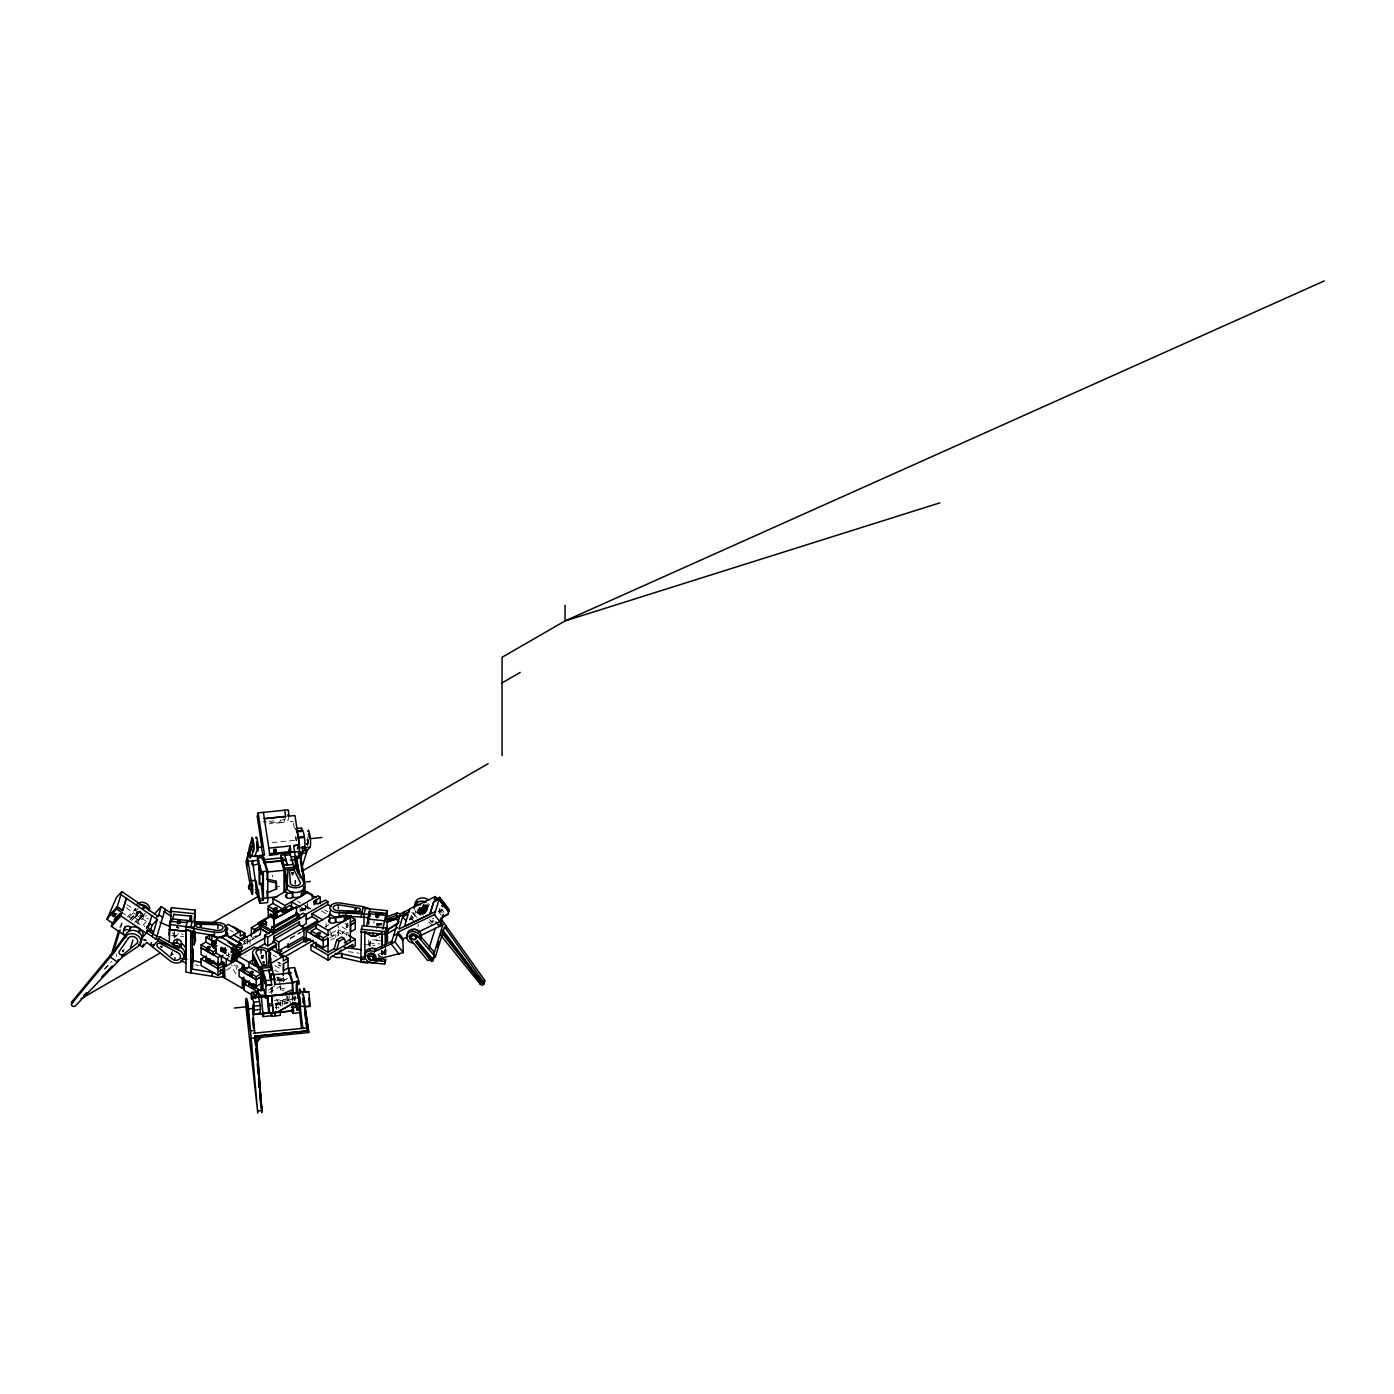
<?xml version="1.0" encoding="UTF-8"?>
<svg xmlns="http://www.w3.org/2000/svg" width="1394" height="1394" viewBox="0 0 1394 1394"><rect width="100%" height="100%" fill="white"/><g stroke="black" fill="none" stroke-linecap="round" stroke-linejoin="round"><path stroke-width="0.75" stroke-dasharray="5 3.75" d="M173.658 936.698L173.658 933.126L170.329 932.778M178.38 933.666L174.442 937.726L174.442 931.297M174.616 937.761L174.616 931.314M261.863 958.497L261.863 956.528L263.083 956.301L263.083 958.27M271.447 993.695L271.447 987.405M272.283 992.249L272.283 988.05M276.587 1008.629L276.587 999.446M283.871 990.454L280.368 989.653L279.776 981.899M280.368 989.653L280.368 985.767M287.478 1002.251L283.958 1001.432L283.958 997.564M289.133 993.452L289.133 998.801L291.538 1006.695M292.74 999.568L292.74 993.748M347.908 923.577L347.071 927.533L346.13 923.63M346.426 927.393L346.426 923.978M347.908 926.993L347.646 923.246M368.696 944.958L368.696 936.576M370.316 946.038L370.334 939.591L378.698 940.427L379.778 936.942M384.535 949.628L384.535 955.204L386.051 950.203M410.55 916.729L409.836 920.092M411.979 920.092L411.178 918.716L409.47 918.855M409.697 919.535C411.457 919.831 413.774 917.74 411.335 916.224M421.371 907.86C422.347 911.693 426.547 905.804 423.497 904.811M423.759 908.452L421.633 907.424A3.415 2.753 17 0 1 425.187 911.275A3.415 2.753 17 0 1 420.012 912.303A3.415 2.753 17 0 1 420.012 907.738M426.477 909.306L427.836 904.88L425.64 913.175L426.703 911.397L425.902 908.313A4.914 3.938 17 0 0 421.511 906.187M433.761 918.35L432.349 918.315M308.388 842.098L307.412 845.444M295.598 999.219L295.563 996.658M346.13 927.045L347.646 926.661M308.266 835.093L306.75 845.06M280.56 966.112L279.044 965.746L280.56 965.38M172.386 950.969L171.026 955.395L171.253 953.339M116.364 954.036L116.26 956.511M273.991 820.805L263.414 821.868L279.602 822.756L280.246 820.474M285.665 816.483L283.975 822.303L269.059 823.819M289.168 816.117L287.478 821.955L293.263 821.362M170.852 955.639L171.758 952.66M126.941 904.619L137.431 911.781L135.357 918.001L139.121 920.58L142.711 918.873L143.634 915.823L148.304 918.994M137.431 911.781L135.357 918.001L138.529 912.53M143.634 915.823L140.045 917.531L139.121 920.58L142.536 915.074M369.323 946.648L370.334 939.591M376.363 928.491L378.82 923.542A3.99 3.206 17 0 1 381.468 924.762M378.018 925.79L378.802 923.386L377.582 923.769M378.419 925.058L378.837 923.699L381.329 923.769L380.91 925.128L378.419 925.058L382.409 923.664M378.68 925.721L379.395 923.351M379.656 924.954L380.074 923.595M382.932 954.855L384.814 948.704M414.698 909.724A8.503 6.831 17 0 0 415.708 911.432L414.645 914.934L417.05 918.019M421.11 914.847A8.503 6.831 17 0 1 417.189 912.931L418.183 909.637L421.424 912.478M427 908.731L422.452 909.655L421.093 914.081L417.973 912.112L419.333 907.686M423.306 915.144L419.228 911.118L419.036 907.825M418.827 912.965L420.186 908.539L419.193 907.755M419.751 911.449L420.605 908.975M419.89 913.645L421.249 909.202L420.186 908.539L424.7 913.244M420.343 915.457L424.003 903.469M417.817 926.47L418.427 924.449M422.365 914.255L423.706 909.829M423.584 914.15L424.943 909.724M425.257 911.031L427.244 903.887L428.15 905.386L426.32 912.356M424.717 913.784L426.059 909.358M427.592 907.721L428.307 905.351M426.703 911.397L428.045 906.971M433.255 921.922A2.701 2.178 17 0 1 432.21 921.086L431.791 922.462L428.777 919.326M439.023 911.537L440.051 908.156M119.71 927.306L122.637 921.434L120.686 927.829M135.741 908.435L135.009 910.857A7.127 5.733 17 0 1 135.323 907.895M131.402 920.632L140.48 911.502L131.663 919.813M137.779 924.083L141.439 912.112M144.244 926.818L144.558 925.808M174.442 937.726L175.052 935.705M170.974 954.332L171.392 952.973L171.828 955.064L172.769 951.997M412.275 917.165L411.265 917.653M424.49 906.083L422.155 906.013M307.377 845.304L308.126 843.997M305.722 844.067L308.248 843.544L302.498 844.137M439.093 911.362L440.748 911.972L439.075 911.92M104.533 968.969L108.819 964.178M104.777 969.196L111.956 961.268M146.353 921.643L142.24 926.104L123.561 913.349M280.891 1003.628C280.839 1006.276 280.699 1000.962 280.647 1003.628M134.451 922.392L142.868 913.906L142.118 916.346L143.129 916.416A7.127 5.733 17 0 0 146.422 915.475M136.507 921.992L145.464 912.965M129.956 919.657L138.877 911.049L140.324 912.007M127.063 917.217L135.88 908.783M129.259 916.851L138.372 908.139M130.2 918.855L137.553 911.92M243.044 941.542L250.293 937.36M244.403 942.501L260.852 933.004M299.954 910.439L303.596 908.33M259.632 934.067L260.626 934.538L260.817 928.7L260.626 934.538L244.403 944.243M240.535 945.724L245.03 943.128L247.557 944.574L247.557 939.451M255.259 937.169L260.661 934.05M299.762 911.519L307.551 907.024L307.551 903.608M260.765 934.538L244.264 944.052L244.264 941.142M301.766 911.136L305.425 909.027M303.125 910.822L305.007 908.278L303.125 910.822L299.466 908.714M227.048 955.779L230.254 953.932M226.386 970.085L235.116 965.049M290.231 938.232L301.191 931.889M290.266 938.615L301.296 932.237M261.009 957.138L263.431 955.744A3.415 1.969 0 0 0 261.009 955.169M324.994 926.975L328.74 924.814M331.354 933.422L338.219 929.449L346.74 934.381M329.629 934.398L332.033 935.792L338.219 932.22L341.722 934.241M330.204 937.709L335.815 934.468L338.219 935.862L338.341 926.121M344.405 931.018L342.523 933.562L344.405 931.018L348.064 933.126L348.064 934.59M330.726 940.166L334.612 938.075M342.523 932.116L346.182 934.224L348.064 933.126M278.905 980.627L283.574 977.926L283.452 981.637M274.757 985.785L269.704 988.694L267.317 987.318M283.226 980.906L288.366 977.926M268.45 990.158L276.012 985.941M269.129 992.667L280.368 986.185M422.574 908.156L425.327 906.832M438.221 911.31L441.846 909.585M439.337 911.589L443.048 909.812M281.536 981.149L286.798 978.867M376.711 924.518A5.088 4.095 16.9 0 1 377.687 923.908L378.837 923.699M378.732 954.176L385.441 952.224L385.441 946.648L385.441 952.224L377.896 951.457M261.323 957.817L262.229 957.138L261.323 956.458M280.351 820.16L284.724 819.707M279.602 822.756L283.975 822.303L283.017 816.03M272.231 842.568L295.998 840.146M274.705 887.054L281.083 886.41M274.374 1000.404L297.027 997.999M280.124 1000.648L282.268 1000.456L282.773 1005.597L280.647 1005.788L280.124 1000.648L280.647 1005.788M288.541 999.655L296.434 998.853M275.42 1003.279L280.682 1002.739M275.42 1003.854L288.384 1002.53M275.019 1004.638L287.425 1003.384L286.676 995.891M275.594 1005.039L284.411 1004.15M275.367 1007.496L278.8 1007.148L278.8 1008.402M424.229 912.756L420.483 909.062M295.023 998.662L295.389 996.553M282.268 1000.456L282.39 1005.614M276.901 1004.987L275.942 1005.004L276.692 1012.532M142.833 913.558L141.021 913.366A3.555 2.858 16.9 0 1 138.877 911.798L138.651 911.293M369.323 942.919L379.778 943.982M363.956 944.47L374.969 945.585M378.349 956.005L382.636 956.441M171.723 935.374L183.59 936.576M348.343 951.684L358.938 953.217M276.186 980.209L279.88 980.888M279.776 987.719L286.798 989.339M290.388 1001.119L283.383 999.515L283.958 1001.432M195.16 964.787L199.028 965.763M307.9 843.771L306.889 839.397M421.249 909.202L422.452 909.655M324.785 910.003L327.956 911.833M344.963 923.333L348.361 925.302M321.613 911.066L326.37 913.819M310.479 908.452L306.941 906.396L306.941 910.421M342.018 926.923L348.901 930.896M307.29 907.18L310.653 909.115M305.425 907.285L308.666 909.149M301.365 907.616L305.007 909.724M301.975 908.539L305.391 910.509M229.975 930.181L233.408 932.168M273.032 955.047L276.465 957.033M277.789 962.034L281.222 964.021M275.001 965.624L280.159 968.603M274.723 970.05L278.138 972.019M278.138 977.107L284.951 981.045M277.441 978.03L282.041 980.679M276.465 977.595L281.605 980.574M277.441 979.477L280.508 981.254M229.923 956.998L226.142 954.803L229.313 956.632M297.253 901.082L300.686 903.068M302.393 904.044L307.551 907.024M420.326 907.703L425.222 912.6M126.122 907.738L137.605 915.562M141.613 918.106L145.812 920.981M136.281 914.969L140.045 917.531M429.526 919.587L432.767 922.427M420.709 914.865L417.468 912.024A8.503 6.831 17 0 0 421.389 913.941M428.794 921.974L433.656 926.226M427.941 903.382L429.422 904.88M419.228 911.118L418.322 910.195A5.262 4.234 17 0 1 417.695 909.132M415.708 911.432L417.189 912.931M422.765 913.053L419.768 909.916C422.521 912.704 429.108 910.683 427.418 906.239M377.896 954.088L380.545 957.347M441.497 909.167L443.902 912.251M439.005 908.783L442.212 912.896M438.762 911.99L441.253 915.196M412.084 912.39L416.876 918.576M411.23 915.196L413.635 918.263M411.805 918.751L415.412 923.386M329.507 929.972L332.033 935.792M277.267 977.055L278.957 980.94M295.145 998.662L294.726 996.78M272.318 875.153L272.91 877.087M292.932 996.431L293.524 998.365M277.354 999.899L279.758 1007.792M295.075 1000.352L294.448 998.331L294.151 999.968M307.203 840.129L307.935 842.342L308.126 840.39M307.36 845.13L307.325 844.015L307.534 845.025M293.559 823.314L294.448 829.186M295.65 837.027L296.242 840.948M294.221 996.954L294.587 1000.7M292.113 995.786L292.496 1000.979M287.634 996.1L288.279 1002.443M308.353 839.833L308.44 841.157M308.091 839.537L308.423 842.203M279.027 962.33L279.044 965.746M385.964 949.628L385.964 955.57M385.18 950.673L385.18 954.995M382.618 951.074L382.636 954.646M381.851 950.377L381.851 954.663M381.677 950.359L381.677 954.646M346.182 934.224L346.182 935.688M338.219 929.449L338.219 936.001M335.815 934.468L335.815 937.378M326.144 923.508L326.144 927.533M307.29 903.765L307.307 910.16M305.425 905.525L305.425 909.55M301.94 907.842L301.94 910.752M283.33 977.647L283.33 981.568M250.066 939.207L250.066 946.038M228.511 952.677L228.511 956.162M141.003 912.617A2.788 2.248 17 0 1 139.435 911.293M261.009 957.26A8.503 4.914 0 0 1 263.205 957.417M263.431 955.134A3.415 1.969 0 0 1 261.009 955.709M261.305 958.131A3.415 1.969 0 0 1 262.961 958.48M261.427 957.277A4.914 2.84 0 0 1 262.682 957.434M246.041 954.89A1.934 1.115 0 0 1 245.536 955.395M236.893 969.422A4.165 2.405 60 0 1 236.422 965.049M238.043 967.506A4.165 2.405 60 0 1 237.66 965.589M236.004 973.831A12.999 7.51 60 0 1 231.718 964.909M373.243 922.933A8.503 6.831 16.9 0 1 374.446 921.539M376.258 924.449A5.088 4.095 16.9 0 1 376.99 923.612M424.752 904.479A5.262 4.234 17 0 1 427.435 907.18M434.196 921.26A2.701 2.178 17 0 1 432.488 920.179M296.26 840.756A8.503 1.202 84.2 0 1 295.929 836.435M376.746 923.769A3.99 3.206 17 0 1 377.687 923.542M380.876 940.41A8.503 6.831 17 0 1 374.516 939.086M378.105 925.407A3.415 2.753 17 0 1 381.921 925.25M376.119 925.494A4.914 3.938 17 0 1 377.722 924.065M172.42 954.838A3.415 2.753 17 0 1 172.629 953.897M141.299 912.53A2.457 1.969 16.9 0 1 139.836 911.432M144.192 914.952A3.555 2.858 16.9 0 1 138.111 914.325L137.762 913.593A3.555 2.858 16.9 0 1 138.111 911.415M183.276 934.329A7.127 5.733 16.9 0 1 181.499 933.823M426.041 904.462A3.415 2.753 17 0 1 421.127 907.703M417.973 912.112A4.914 3.938 17 0 1 417.12 910.073M423.149 905.473A3.415 2.753 17 0 1 425.919 908.749A3.415 2.753 17 0 1 422.574 910.944A3.415 2.753 17 0 1 419.211 908.052M416.126 916.416A8.503 6.831 17 0 1 413.251 909.602M422.957 904.967A8.503 6.831 17 0 1 425.031 905.734L425.884 905.595A3.99 3.206 17 0 1 428.812 905.351M173.396 954.907A8.503 6.831 17 0 1 171.671 953.618"/><path stroke-width="1.5" d="M168.779 934.938L170.329 921.138M169.214 942.187L170.225 921.399L186.97 922.514L187.598 920.476L180.053 919.726L179.425 923.264L180.471 922.845M170.242 924.466L170.852 918.785L178.397 919.57L177.369 923.42M170.329 925.024L171.41 907.686L195.177 910.108L194.864 922.532M171.41 907.686L171.096 911.467M173.658 914.481L190.751 916.085L190.751 921.434M177.787 923.089L178.397 919.57M183.45 957.417A8.503 6.831 17 0 0 180.697 947.223L181.516 943.006A3.99 3.206 17 0 0 177.596 939.347A3.99 3.206 17 0 0 173.675 942.205L173.396 942.884A8.503 6.831 17 0 0 171.671 943.808M180.436 947.101L181.516 943.006M185.96 957.103L185.96 931.331L169.214 929.606L185.96 931.331M191.344 915.823L191.344 922.27L191.518 915.701M192.546 931.54L192.546 937.36L194.08 935.2M194.08 931.331L194.08 945.115L195.474 940.549L194.864 931.175M194.08 921.573L195.177 910.108M239.123 969.736L239.123 976.549L256.165 986.412L260.748 983.763L260.748 976.933L256.165 979.581L239.123 969.736L243.95 966.948L243.95 965.066L236.022 960.501M251.321 936.437L251.321 927.707L289.847 905.455L292.949 907.25L286.659 910.892M269.46 956.354L269.39 951.649A8.503 4.914 0 0 0 259.667 947.571A8.503 4.914 0 0 0 252.61 953.2L253.238 959.142L252.61 957.905M257.106 992.423A8.503 1.202 84.2 0 1 257.646 991.657L258.047 989.409L259.092 996.24L265.139 995.63L263.849 989.165M261.009 953.479L261.009 950.098M262.159 990.437L262.177 971.583M272.266 1015.651L262.978 1016.609L262.978 1012.305M262.996 988.66L262.996 970.904L259.04 966.774L253.238 954.42M265.923 998.017L265.94 980.574L261.671 966.512L259.04 966.774L259.04 970.207L262.996 974.319M270.07 975.591L268.746 969.719L272.266 969.37L273.572 975.242M270.436 977.159L270.366 975.033L291.433 972.907M280.351 1011.626L280.351 1015.355L271.691 1016.226L271.691 1012.514M271.691 984.861L265.923 985.453L262.996 975.765L265.923 985.453L271.708 984.878L270.366 975.033M272.666 941.42L276.343 943.529L276.343 949.349L278.8 950.76L303.997 936.228L303.997 927.498L278.8 942.03L274.06 939.312L274.06 936.402L299.571 921.695L299.571 925.581M275.193 1012.149L275.193 1015.877L275.21 1012.149M294.378 982.561L275.21 984.512L273.851 974.667M284.01 891.864L283.993 865.395L293.28 864.454L297.253 868.567L303.683 882.141A8.503 4.896 0 0 1 296.626 887.769A8.503 4.896 0 0 1 286.885 883.691L283.993 865.395M280.943 956.615L282.668 955.117L288.07 958.253L288.088 967.976L283.592 970.572L283.592 963.759M288.558 974.145L288.558 968.185L294.692 967.575L298.874 981.289L298.874 984.042L297.131 984.234L297.131 992.876M285.718 994.863L292.74 991.814L292.148 982.753L289.133 972.89M300.634 1012.567L292.74 1013.368L292.74 1007.409M292.74 991.814L292.74 981.916L288.558 968.185M296.504 1008.123L296.504 1003.837L297.114 1010.145L300.634 1009.796L300.041 1007.879L296.539 1008.228L296.155 1004.621M296.504 993.086L296.504 984.495M296.539 993.19L296.539 982.456M297.114 1010.145L297.114 1003.663M274.06 939.312L299.257 924.762L299.257 921.852M317.466 924.501L306.227 931L306.227 937.814L323.269 947.659L327.782 945.062L327.782 938.249M306.697 919.657L312.012 916.572L312.012 913.662L327.869 904.514L327.869 901.604L325.394 900.176L317.937 903.852A3.659 2.108 0 0 1 315.375 903.451L314.591 902.998A3.659 2.108 0 0 1 313.911 901.517L320.272 897.213L317.78 895.784L296.992 907.79M314.19 904.793L314.19 900.907M314.695 904.323L314.695 900.437M316.508 903.277L316.508 899.391M317.466 922.915L317.466 919.726L312.012 916.572M320.272 903.66L320.272 897.213M323.269 947.659L323.286 937.918L317.867 934.799L317.867 937.692L323.286 940.828L328.026 938.092L328.026 951.823M338.341 908.818L338.341 905.438M368.713 917.722L361.098 916.956L363.189 906.658L370.334 908.94L387.079 910.648L387.079 941.281M363.973 925.616L363.973 913.819L365.594 908.452L370.334 908.94L368.713 914.307L368.696 924.013M387.079 910.648L386.068 918.855L387.062 915.509L386.068 918.855L386.051 913.366L378.506 912.6C380.632 919.709 372.912 918.994 376.85 912.425L369.305 911.659L366.814 925.32M238.409 950.081L238.409 953.147L241.301 951.475L241.301 948.408L238.409 950.081L235.9 948.634L235.778 945.55L220.618 936.803L216.279 939.312L216.244 943.564C209.902 937.639 210.79 948.983 216.244 948.983L216.244 953.252L231.456 962.017L233.077 961.093L233.077 956.824L231.456 957.748L231.456 962.017M231.456 957.748C237.782 963.672 236.928 952.329 231.456 952.346L231.439 948.059L216.279 939.312M235.237 959.403C240.378 958.148 236.51 951.945 233.077 951.405L233.059 950.046L238.792 946.962L241.301 948.408M287.512 865.047L284.585 854.783L281.083 855.149L282.703 863.914L282.721 860.447L286.206 860.098L286.206 861.614M253.725 1027.848L252.976 1017.829M292.775 1002.356L293.611 1010.824L272.318 1012.985L273.276 1012.968L272.475 1005.335L268.502 1006.137L268.066 996.414L256.844 997.093M298.543 999.254L298.874 997.041L302.829 1028.336L301.487 1028.354L299.1 1006.451A7.127 1.011 84.2 0 1 298.786 1004.987M303.997 1002.983L303.247 998.209M251.077 885.8L251.338 884.598L252.331 888.936M252.07 889.041L251.826 890.261L251.338 888.64M256.444 889.145L252.541 860.847L251.565 864.21M260.643 884.441L260.957 882.942L261.793 886.776M299.553 993.277L299.937 991.395L300.529 992.964M299.571 1002.809L299.449 1003.819L299.03 1003M303.944 1002.844L303.317 998.54M257.437 846.367L257.245 843.126M261.671 966.512L268.362 965.833L269.46 952.938L272.283 969.963L262.996 970.904M297.253 868.567L287.931 869.525L286.885 888.414M287.338 884.58A8.503 4.896 0 0 0 286.833 885.835L287.199 881.531M298.543 998.714C299.605 995.891 300.546 1007.705 298.978 1003.715M303.962 991.988L304.711 991.726M260.939 840.965L261.967 847.169L261.375 845.966M255.712 889.808L258.186 890.313M273.938 977.996L273.938 976.811M184.6 955.43L184.897 953.653A8.503 6.831 17 0 0 185.663 951.928L185.96 950.168A8.503 6.831 17 0 0 181.778 943.738L181.516 943.616M386.783 936.106L387.062 934.346A8.503 6.831 17 0 0 386.783 932.516M387.846 932.621L388.142 930.844L387.062 935.165M301.627 828.454L302.777 831.033A8.503 1.202 84.2 0 1 304.293 836.47L304.572 838.63A8.503 1.202 84.2 0 1 304.641 847.325L304.397 847.796A8.503 1.202 84.2 0 1 303.7 847.047M307.813 831.469L307.917 830.859A8.503 1.202 84.2 0 1 309.973 835.895A8.503 1.202 84.2 0 1 310.339 846.733L307.22 850.427L301.505 868.845M298.821 855.637L299.658 851.664M261.009 976.793L256.165 979.581L250.746 976.445L250.746 973.552L256.165 976.671L261.009 973.883L248.986 966.948L244.142 969.736L244.142 972.646L249.561 975.765L251.042 974.441M268.206 909.045L273.625 912.146L276.744 910.439M350.364 940.898L350.364 917.513L328.026 930.39L328.026 935.182L316.02 928.247L311.263 930.983L311.263 933.893L316.682 936.995L318.163 935.688M253.011 1007.322L253.342 1006.137L253.046 1009.43M252.941 1019.763L253.481 1028.18M211.557 943.93L213.16 943.006C212.254 940.619 217.203 940.445 213.578 942.013M298.961 858.007L300.058 853.86M139.731 942.727L140.567 942.048A8.503 6.831 17 0 0 140.132 933.562L138.529 932.168A8.503 6.831 17 0 0 130.182 930.722L126.871 932.691L125.477 937.726M299.727 857.345L300.86 853.32M248.951 849.382C253.865 826.555 255.189 853.633 250.589 857.153M250.467 886.218L246.686 866.301L248.149 861.283M296.295 868.549L295.406 862.154L296.608 857.92L295.301 856.508L293.646 845.618L299.449 845.025L294.953 815.542L289.168 816.117L288.209 809.844L258.134 812.911L257.193 816.204L260.87 840.512M293.646 845.618L298.508 845.13L304.415 879.126A8.503 1.202 84.2 0 1 304.537 890.557M315.758 945.184L328.026 952.259L334.212 948.687L336.738 939.957L341.774 937.047L344.179 938.441L346.688 944.261M344.179 938.441L339.125 941.351L336.616 950.081L334.212 948.687M258.134 812.911L264.546 855.062L247.47 856.787L246.006 861.823L246.686 866.301M261.218 857.223L261.758 855.341L262.211 858.338M274.026 849.591L273.886 853.86L275.646 853.668L276.169 851.908L275.785 849.399L274.026 849.591L273.886 853.86M275.785 849.399L275.646 853.668M268.85 848.144L290.161 845.966L288.471 851.786L269.303 853.755M298.368 838.021L304.415 837.446M297.375 848.998L298.508 845.13M299.449 845.025L298.595 847.935L304.641 847.325M300.477 859.384L302.515 852.849L298.333 853.285M298.647 852.239L302.812 851.821L305.948 847.639A8.503 1.202 84.2 0 1 305.251 846.89M295.301 856.508L294.361 859.732L295.685 861.231L295.092 859.662L290.248 860.15M373.819 960.1L374.725 959.63A4.461 3.59 16.9 0 0 373.296 953.548A4.461 3.59 16.9 0 0 367.232 956.284L368.521 959.002L372.756 960.361L403.267 952.625L402.849 940.567L403.336 938.964L407.065 937.186M170.155 912.582L161.286 906.553L158.271 916.416L121.87 891.585L116.573 908.94L112.252 913.628C119.204 914.603 111.572 920.04 113.419 913.662L111.921 912.634L107.599 917.304L117.201 906.919L122.62 910.613L126.366 898.328L122.62 910.613L117.201 906.919L112.252 913.628M141.125 938.754L146.614 932.813L147.468 930.007L156.86 936.437L159.996 936.785L178.99 947.432A8.503 6.831 16.9 0 0 174.668 946.735M138.389 944.156L142.519 946.979L143.373 944.174M150.151 931.349L152.016 925.215L157.348 919.448L120.947 894.617M142.519 946.979L146.806 942.344L170.817 961.355A8.503 6.831 16.9 0 0 182.44 960.693A8.503 6.831 16.9 0 0 180.209 950.83L159.282 939.173L156.006 939.225L152.138 936.576L157.348 919.448M151.406 942.605L150.674 944.993L154.037 944.975L157.836 940.845M156.006 939.225L165.172 909.202L164.283 911.85M160.083 936.838L157.87 940.828L178.258 949.819L179.251 946.526A8.503 6.831 17 0 0 174.947 945.829M174.337 959.961L175.017 957.713M223.423 975.922A7.127 4.112 0 0 1 213.387 976.445L185.96 972.141L185.942 926.418L190.682 926.905L192.32 921.539L219.294 922.723A8.503 4.896 0 0 1 226.333 928.334A8.503 4.896 0 0 1 216.61 932.412C200.527 930.913 185.35 925.372 169.214 924.727M195.177 921.835L193.104 932.133L214.484 935.461A8.503 4.896 0 0 1 212.585 934.799M192.337 952.207L193.226 949.244L193.243 961.39M190.699 965.92L193.226 957.608M200.963 962.47L193.243 960.518L190.734 972.542M192.337 967.262L192.842 965.606M385.18 946.352L385.18 933.388L384.866 934.398L361.116 931.976L362.196 925.668L385.964 928.09L385.964 943.808M361.116 931.976L361.429 930.965L360.819 961.686L384.57 964.09L385.964 959.542M360.819 961.686L361.743 958.636M376.241 915.963L376.85 912.425M332.486 955.831A7.127 4.112 0 0 0 340.763 957.347L363.05 962.487L363.451 961.18M364.758 931.314L364.932 957.242L364.148 959.246L360.819 958.915M364.444 932.325L371.24 935.914L373.313 935.095M377.896 916.137L378.506 912.6M371.24 935.914L374.759 936.28L381.851 933.056L381.851 948.234M378.262 959.124L377.983 959.839A7.127 5.733 16.9 0 1 369.218 961.965A7.127 5.733 16.9 0 1 364.845 954.541A7.127 5.733 16.9 0 1 372.843 951.126L374.498 951.736L375.282 949.192L391.888 941.298L400.287 913.819L409.679 909.306M382.932 929.084L386.051 913.366M381.851 933.056L374.759 936.28M384.866 934.398L385.964 928.09M386.748 918.89L396.21 915.509L397.011 913.087L400.287 913.819M384.57 964.09L385.18 959.299L381.851 958.967L381.242 960.989L378.61 957.748M404.155 911.955L398.945 929.084L435.346 911.641M374.498 951.736L395.007 941.978L398.004 932.116L434.423 914.673L439.702 897.318L444.041 902.876L442.856 906.832L444.982 904.096L449.304 909.655L447.927 914.203L440.661 918.489L439.842 921.661L418.845 931.715M405.933 920.929L402.692 916.764L403.302 914.743L408.825 912.094L409.836 908.766L435.311 896.569L437.716 899.653M417.033 902.458L415.9 905.873M413.913 907.947A8.503 6.831 17 0 1 415.081 906.536L417.764 901.988A8.503 6.831 17 0 1 426.111 902.232M415.795 942.292L417.416 941.107L432.279 958.497L431.966 959.508L430.519 960.17L415.795 942.292L417.416 941.107M407.78 936.315A7.127 5.733 17 0 1 413.757 929.136A7.127 5.733 17 0 1 421.284 936.698L420.552 939.138A7.127 5.733 17 0 0 414.854 931.819A7.127 5.733 17 0 0 406.717 935.705A7.127 5.733 17 0 0 412.415 943.024L413.426 943.163M402.692 916.764L408.198 914.133L404.452 926.435L429.91 914.237L433.673 901.935L439.093 899.339L443.362 905.298M429.91 914.237L433.673 901.935M435.311 896.569L434.283 899.914L439.702 897.318M443.275 914.272L439.511 926.574L435.921 921.957M426.773 954.42L431.495 961.477L432.959 960.814L434.719 955.029M432.279 958.497L435.346 957.016L433.639 954.82L442.856 924.64L441.253 922.584L441.985 920.214L484.502 980.017L483.77 982.404A2.23 1.795 17 0 1 483.23 984.878A2.23 1.795 17 0 1 480.181 984.129L440.696 935.147M432.227 961.146L433.429 957.208M437.071 947.31L438.831 941.525M435.346 957.016L444.564 926.836L483.77 982.404L480.181 984.129M445.575 928.125L446.307 925.755M71.791 1003.419L114.308 952.241L125.861 935.966A8.503 6.831 17 0 1 137.518 935.444A8.503 6.831 17 0 1 139.574 945.324L121.905 957.417L75.381 1005.876A2.23 1.795 17 0 1 72.331 1005.998A2.23 1.795 17 0 1 71.791 1003.419L72.505 1001.031L111.729 953.426L118.473 931.331M126.61 936.751L111.381 926.365L112.391 923.037L106.972 919.343L116.434 897.457L121.87 891.585M106.972 919.343L111.921 912.634M111.381 926.365L120.982 915.98L121.992 912.634L116.573 908.94M110.718 954.524L109.987 956.894L117.584 962.087L118.316 959.717M120.093 929.815L113.437 951.579L125.582 935.095A8.503 6.831 17 0 0 125.111 936.82M114.308 952.241L115.022 949.854M125.443 935.688L124.833 935.269A3.99 3.206 17 0 1 123.874 930.652L124.937 927.149M124.85 937.465L125.861 934.189M123.874 930.652A3.99 3.206 17 0 1 129.346 930.408L130.409 926.905L131.245 927.219A8.503 6.831 17 0 1 139.592 928.683L141.195 930.059A8.503 6.831 17 0 1 141.648 938.545M121.905 957.417L122.637 955.047M131.019 927.324L129.346 930.408M130.461 948.042L132.9 940.061M138.529 932.168L139.592 928.683M139.261 932.795L140.393 929.223M151.841 915.701L148.078 928.003L153.601 931.767L152.974 933.788L147.468 930.025L146.44 933.353L120.982 915.98M172.107 920.162L173.989 914.028M179.425 923.264L180.053 919.726M176.515 942.849L177.596 939.347M188.852 921.87L190.734 915.719M184.757 954.454L185.96 950.168M391.226 943.965L391.888 941.298L391.122 943.843L399.398 954.472M429.195 948.094L435.259 928.282M185.942 926.418L187.58 921.068L192.32 921.539M369.323 915.701L369.323 917.13L370.334 913.802L369.305 917.147L369.305 911.659M254.806 856.718L256.461 851.682M257.019 850.009L257.141 841.227M256.513 891.341L256.513 886.201M261.567 888.867L261.671 887.298M285.84 860.795L285.909 859.14L282.442 859.488M250.136 851.142L252.105 845.67L247.731 853.145L247.818 855.428L251.234 845.757M250.293 858.199L249.735 854.627L252.105 845.67M300.372 861.405L304.24 881.618M417.468 936.541L417.398 936.663A3.555 2.858 16.9 0 1 416.126 937.604M302.237 831.434L296.713 831.66L296.277 829.273M207.985 949.575L206.504 950.9L201.084 947.781L218.161 957.626L218.161 964.456L223.005 961.668M305.234 892.84L306.715 891.515L312.134 894.652L312.134 897.562M385.964 937.988L387.497 935.844L387.515 941.647M256.635 1042.259C267.735 1030.706 253.394 1041.823 256.949 1046.528M114.43 919.465L119.954 913.488M114.378 919.517L118.507 915.074M112.391 923.037L121.992 912.634M154.385 914.028L161.286 906.553M146.719 927.271L149.646 924.117L146.405 928.282M156.686 917.06L158.759 914.812L162.645 917.461M152.521 946.613L154.037 944.975M83.64 995.664L86.655 992.545M101.727 976.915L112.287 965.972M287.425 993.992L251.722 997.982A8.503 1.202 84.2 0 0 251.512 998.836M257.768 997.372L258.064 997.076A8.503 1.202 84.2 0 1 259.528 1001.275L260.608 1009.326L254.3 1010.092L253.621 1002.164L259.667 1001.537M253.342 1014.309L254.318 1010.354L253.481 1001.903A8.503 1.202 84.2 0 0 252 997.686M378.454 915.44L376.816 914.917L378.454 914.725M302.637 890.086L301.296 891.097L301.296 896.115A8.503 4.914 0 0 1 293.088 897.387L292.287 897.631A3.99 2.3 0 0 1 286.659 897.631A3.99 2.3 0 0 1 286.659 894.39M301.296 896.115L302.637 895.105A8.503 4.914 0 0 0 303.491 891.376M345.695 914.952L344.353 915.963L344.353 920.981A8.503 4.914 0 0 1 336.146 922.253L335.344 922.497A3.99 2.3 0 0 1 329.716 922.497A3.99 2.3 0 0 1 329.716 919.238M344.353 920.981L345.695 919.97A8.503 4.914 0 0 0 346.548 916.241M275.594 910.996L276.814 910.805M417.764 901.988L416.161 903.051A8.503 6.831 17 0 0 414.227 907.912M398.196 923.49L388.386 929.449A8.503 6.831 16.9 0 1 386.382 934.276L397.482 927.62M387.201 929.798L397.429 923.368A2.701 2.178 17 0 0 397.952 923.037M243.828 987.353L242.312 988.224L223.11 977.142L223.11 963.097M502.067 682.903L520.223 672.413M81.009 998.731L160.171 953.026M211.052 923.647L258.186 896.429M301.522 871.407L488.127 763.685M216.227 948.042L205.929 942.083L205.929 937.308L209.466 935.252M224.626 926.505L228.25 924.414L240.273 931.349L240.273 936.141L245.03 933.388L245.03 936.298L240.273 939.051M283.261 909.341L272.963 903.382L272.963 898.607L285.648 891.271M218.161 964.456L201.084 954.611L201.084 944.871L205.929 942.083M268.206 915.875L268.206 906.135L272.963 903.382M287.077 888.902L286.659 889.372A3.99 2.3 0 0 0 286.659 892.613A3.99 2.3 0 0 0 292.287 892.613L293.088 892.369M212.01 942.17L214.049 940.985M211.696 942.623L214.589 940.933M211.54 943.215L213.16 942.292M220.932 938.057L226.49 934.851L240.831 943.86L235.255 947.084L228.093 942.205M226.577 927.306L226.159 936.036L226.577 930.547A3.99 2.3 0 0 0 224.8 926.696M211.714 944.714L213.334 943.773M201.084 944.871L206.504 948.007C208.577 944.609 213.212 947.781 207.689 948.687L213.108 951.823L216.331 949.959M238.426 932.464L238.426 929.589L236.126 930.443M268.206 906.135L273.625 909.254C275.698 905.856 280.333 909.027 274.81 909.934L274.81 912.826M304.223 891.585L305.53 890.836M212.463 946.265L214.084 945.324M213.003 946.927L214.624 945.986M229.4 937.622L240.273 931.349M272.963 898.607L284.986 905.542L307.307 892.648M216.331 952.869L213.108 954.733L207.689 951.579L209.013 950.83M299.78 918.594L299.78 916.694L273.851 931.662L273.851 933.562L258.343 924.605L258.343 922.723L284.271 907.738L289.447 910.735M271.882 915.736L275.263 913.784L277.058 914.83L277.058 916.834L273.677 918.785L271.882 917.74L271.882 915.736L273.677 916.782L277.058 914.83M271.882 916.729L273.572 915.753L270.192 913.819L270.192 916.712M224.207 968.882L220.461 971.043L220.461 973.953L218.074 975.347L201.015 965.484L201.015 958.95L206.173 955.97M251.321 927.707L254.422 929.484L260.73 925.86L260.73 928.77L237.398 942.205M273.572 919.448L296.504 906.954L296.504 913.924L274.217 926.783L273.572 919.448L296.504 906.954M223.859 948.669L225.462 947.746M221.681 950.133L220.67 950.725L221.681 947.415L226.02 949.924L225.026 953.235L220.67 950.725L226.02 949.924M253.638 931.819L258.273 929.136M208.229 959.943L211.871 962.052L213.77 960.954L213.77 962.4L211.871 963.498L208.229 961.39L210.111 958.845M208.229 961.39L210.111 960.292M231.439 948.059L235.778 945.55M235.255 946.334L240.831 943.128M218.161 957.626L221.385 955.761M223.04 955.291L221.419 956.232L221.419 963.167L226.281 965.972L236.997 959.786M273.572 926.418L296.504 913.924M231.456 952.346L233.077 951.405M274.148 927.864L298.386 913.872L298.386 916.886L274.148 930.878L271.708 929.467L271.708 926.452L274.148 927.864L274.148 930.878M274.148 936.385L274.148 942.205L267.735 945.899L264.633 944.121L264.633 935.391L270.924 931.75M296.852 916.782L303.16 913.14L306.244 914.934L306.244 923.664L301.243 926.557M234.14 953.897L235.743 952.956M227.902 958.114L226.281 959.037L226.281 965.972M234.732 954.42L236.353 953.496M235.272 955.099L236.875 954.158M238.496 953.2L265.452 937.639M303.526 915.666L327.869 901.604M264.633 935.391L267.735 937.169L306.244 914.934M224.26 962.452L218.074 966.025L205.807 958.95M235.691 955.848L237.311 954.925M236.004 956.65L237.625 955.709M237.938 955.482L239.21 954.751M236.161 957.417L237.764 956.493M234.105 959.281L237.294 958.236M236.161 958.131L237.764 957.208M201.015 958.95L218.074 968.795L223.214 965.815M234.697 959.455L237.607 957.8M256.182 948.809L265.348 943.529M267.578 949.558L276.709 944.278M303.021 929.101L317.64 920.65M267.387 951.405L276.448 946.178M302.585 931.087L318.895 921.678M223.11 977.142L224.87 976.131M252.523 960.117L248.986 962.156L238.496 956.11L254.353 946.962L257.838 948.983M267.683 951.37L271.307 949.262L283.33 956.214L283.33 960.989L288.07 958.253M316.02 928.247L316.02 923.455L331.302 914.638M269.094 955.709L269.634 955.413A3.99 2.3 0 0 0 268.815 951.788M330.134 913.767L329.716 914.22A3.99 2.3 0 0 0 329.716 917.479A3.99 2.3 0 0 0 335.344 917.479L336.146 917.235M278.382 953.147L281.884 951.126L280.368 950.255M286.572 946.683L288.088 947.554L305.565 937.448L305.565 941.995L304.049 941.124L304.049 938.092M244.142 969.736L249.561 972.873C251.634 969.475 256.269 972.629 250.746 973.552M308.649 938.615L279.532 955.204M311.263 930.983L316.682 934.119C318.756 930.722 323.391 933.893 317.867 934.799M347.28 916.45L348.587 915.684L348.587 918.594M305.565 941.995L310.601 939.086M270.645 963.533L283.33 956.214M250.746 976.445L252.07 975.678M285.735 956.249L313.319 940.323M323.286 937.918L328.026 935.182M350.364 922.288L355.191 919.5L355.191 929.24L350.608 931.889L350.608 925.058L355.191 922.41L350.364 925.198M250.903 994.288L244.072 990.35L244.072 983.798L249.212 980.836M350.486 945.846L352.874 947.223L352.874 944.313L330.43 957.277L330.43 958.741L328.026 960.117L310.984 950.272L310.984 945.184L316.124 942.205M288.088 961.163L283.33 963.899L283.33 975.678M251.268 984.791L253.168 983.711L256.827 985.819L254.928 988.363L251.268 986.255L251.268 984.791L254.928 986.9L256.827 985.819M344.301 942.867L350.486 939.295M310.984 945.184L328.026 955.029L355.278 939.295L355.278 945.846L352.874 947.223M293.82 1003.262L276.692 1012.532L292.862 1003.279C295.563 1001.694 300.86 1006.172 299.553 1002.251M239.768 949.593L242.382 947.467A3.659 2.108 0 0 0 241.685 945.986L240.918 945.533A3.659 2.108 0 0 0 238.339 945.149L237.276 945.306M317.867 937.692L319.191 936.942M177.979 923.56L179.024 923.542M373.034 958.898L373.609 958.584A2.858 2.3 16.9 0 0 373.435 955.134A2.858 2.3 16.9 0 0 369.323 955.169A2.858 2.3 16.9 0 0 370.229 958.602M178.397 921.086L177.979 922.601L179.599 923.316M376.85 913.941L376.432 915.475L378.401 916.102M441.915 905.612L444.982 904.096M430.816 959.159L427.749 960.658L409.557 938.232A4.391 3.537 17 0 1 417.172 935.722L433.639 954.82M408.825 912.112L399.433 916.625L396.279 915.475L398.945 918.89M442.525 903.591L444.041 902.876M442.159 906.344L443.884 905.508M393.648 935.583L397.517 933.719L402.849 940.567M442.508 916.799L447.927 914.203M419.925 935.949L442.856 924.64M397.011 913.087L387.48 916.503M1324.3 280.926L565.058 620.922L502.067 657.288L502.067 755.635M222.204 936.524L223.964 935.757M237.59 931.906L239.611 930.268L245.03 933.388M347.768 918.001L349.772 916.381L355.191 919.5M267.143 871.982L267.143 879.109L275.925 881.13L276.517 883.047L276.517 888.867L267.735 892.683L267.16 890.749L267.16 897.893M283.383 993.695L292.148 989.897M292.845 874.752L292.113 874.7M264.024 963.968L263.309 963.934M386.399 922.253L394.38 919.448A2.701 2.178 17 0 1 398.527 922.061M387.288 922.026L395.129 919.413A2.875 2.318 16.9 0 1 398.876 921.852M939.904 502.851L565.058 620.922L565.058 605.223M253.011 865.343L256.897 864.297M387.497 919.848L397.691 917.426L396.21 915.509M264.372 818.661L285.665 816.483L284.707 810.21M295.65 828.594L301.696 827.984M296.608 830.946L302.672 830.336M296.765 831.66L296.713 831.66A8.503 1.202 84.2 0 1 298.229 837.08L304.293 836.47M311.123 838.596L321.944 837.498M251.478 847.413L252.366 847.325M257.629 847.5L261.811 847.064M249.491 852.971L247.731 853.145L247.993 854.801L249.735 854.627M304.397 847.796L310.078 847.221M274.409 852.082L276.169 851.908M294.639 851.995L291.137 852.361L290.161 845.966M303.108 850.845L307.22 850.427M299.466 851.525L269.809 854.522L263.396 812.371M256.879 856.508L263.152 855.864M269.408 855.236L277.772 854.383M284.027 853.738L290.3 853.093M256.844 890.801L259.842 900.629L263.361 900.263L263.344 874.352L261.602 874.526L257.402 858.042L263.553 857.415L267.735 871.128L267.753 902.58L259.842 903.382L256.252 891.637M302.341 853.459L306.471 853.041L305.931 849.521M284.568 855.376L290.353 854.801L294.622 868.845M262.438 859.837L282.982 857.763M291.189 856.927L300.146 856.003M257.402 860.812L259.162 860.621M299.937 877.593L304.066 877.174L300.738 857.589L296.608 857.92L296.347 858.913L299.536 875.519M300.738 857.589L296.608 858.007L299.605 875.641M264.041 862.363L281.083 860.621L284.027 870.292L266.986 872.034M263.553 862.851L279.985 861.196M282.721 860.447L284.027 864.803L287.547 864.454M294.117 867.19L284.829 868.131L284.846 892.509M257.995 862.729L259.807 871.581L261.567 871.407M257.402 858.042L261.602 871.755L267.735 871.128M287.931 869.525L285.334 869.786L286.833 885.835M247.47 856.787L251.077 880.468L255.747 880.555A7.127 1.011 84.2 0 1 257.193 890.783A7.127 1.011 84.2 0 1 255.851 892.421M248.864 885.417C251.338 896.063 244.508 881.722 252.959 885.016M306.401 881.862L310.304 881.461M277.65 896.725L259.267 898.694L258.343 889.546M270.07 974.075L273.555 973.726M271.708 979.39L275.21 979.024M292.74 981.916L298.874 981.289M258.395 990.106L264.442 989.496M258.674 994.166A8.503 1.202 84.2 0 0 257.907 991.936L251.878 992.197A8.503 1.202 84.2 0 0 251.321 998.365M261.671 996.536L262.647 996.518L260.992 996.553L259.685 994.34L255.555 994.758L252.227 992.511L255.816 997.424L255.555 994.758L256.13 997.041L257.785 997.006M259.092 995.63L265.139 995.02M305.216 1006.764L310.27 1006.311L308.823 991.726L300.32 992.179M256.13 997.041L308.823 991.726M251.878 997.825L257.925 997.198M298.996 1002.112L298.142 993.347L270.628 996.065L271.586 996.048L273.276 1012.968M268.066 996.414L271.586 996.048L272.318 1003.68L268.572 1004.029M234.349 1008.019L247.313 1006.712M254.579 1006.102L260.643 1005.492M299.849 1001.694L299.449 999.916M291.904 1003.349L295.406 1002.983L295.615 1006.956L291.451 1007.322M248.55 1008.89L248.376 1006.695A8.503 1.202 84.2 0 0 246.32 998.261A8.503 1.202 84.2 0 0 245.954 1006.747L257.785 1113.074L248.55 1008.89L254.231 1008.315M304.188 1006.485L310.27 1006.311M253.534 1014.466L267.822 1013.072L253.691 1014.605M259.476 1013.908L258.517 1013.926L293.611 1010.824M250.415 1030.811L254.527 1030.393L252.68 1008.472A8.503 1.202 84.2 0 1 252.732 1012.271M253.464 1033.233L307.046 1027.901L307.342 1030.915L254.562 1036.247L255.398 1044.716M302.393 994.863A7.127 1.011 84.2 0 1 303.892 996.658A7.127 1.011 84.2 0 1 304.746 1005.998L308.562 1030.758L254.562 1036.247L256.566 1037.833L308.736 1032.536L305.059 1006.398L300.529 1006.416A7.127 1.011 84.2 0 0 299.362 995.786A7.127 1.011 84.2 0 0 298.072 997.895M255.119 1036.212L255.294 1037.99L249.822 1038.425M257.89 1110.861L262.002 1110.443L255.294 1037.99M264.355 818.644L285.665 816.483M248.132 861.353L258.482 860.237M268.362 965.833L270.959 965.572M262.177 968.168L271.464 967.244L271.464 970.66L270.959 968.987M260.504 970.05L259.04 970.207L253.238 957.852A8.503 4.914 0 0 0 254.405 958.933M265.94 980.574L271.708 979.999L268.781 970.329M307.342 1030.915L305.931 1022.778M361.551 912.024L337 912.617A8.503 4.914 0 0 1 329.942 907.006A8.503 4.914 0 0 1 339.683 902.929L363.189 906.658M343.325 915.178A8.503 4.914 0 0 1 339.212 916.085L351.41 915.736M194.724 923.333L217.081 922.689M293.838 993.208L291.747 993.469L298.142 993.347M264.337 1013.421L263.361 1013.438L264.302 1013.421M286.484 994.009L292.879 993.887M265.156 996.17L266.132 996.152M292.879 1003.471L293.838 1003.453M271.847 1004.29L271.83 1003.07L272.422 1004.499M268.728 1005.701L269.756 1013.316M260.469 1009.465L260.364 1009.744A8.503 1.202 84.2 0 1 259.754 1013.978L259.406 1013.699A8.503 1.202 84.2 0 1 259.023 1012.863M272.475 1005.335L272.318 1003.68M261.34 847.5L263.327 856.491M337 917.339L339.212 917.374L339.212 912.652L368.713 914.307M339.212 916.085L361.098 916.956M308.736 1032.536L308.301 1030.741M214.955 973.239A7.127 4.112 0 0 1 213.387 972.663L190.699 968.83L190.682 930.321M368.696 913.68L376.241 914.447M189.114 930.164L185.96 929.85L193.104 932.133M362.736 908.174L365.594 908.452M375.596 912.913L383.977 913.767M368.696 919.169L385.424 920.876M361.116 929.223L384.866 931.645M170.329 911.24L194.08 913.662M190.682 926.905L193.557 927.184M361.429 956.894L364.758 957.225M374.829 960.344L384.57 961.337M363.05 962.487L367.772 962.958M181.307 958.793L186.97 959.368M377.896 914.603L385.424 915.388M344.109 947.293L361.046 949.732M216.61 937.116L214.484 936.768L214.484 932.046M441.375 933.213L444.616 933.893L443.205 934.538L481.644 983.432L443.919 934.102M276.517 883.047L267.735 881.043L267.143 879.109M361.116 958.218L340.763 953.566A7.127 4.112 0 0 1 335.309 953.426M375.282 949.192L373.609 948.6A7.127 5.733 16.9 0 0 365.803 955.517M159.962 922.323L169.563 926.383M173.414 944.975L178.99 947.432M180.906 960.571L185.925 963.045M179.251 946.526L181.22 947.537M366.465 932.203L369.846 934.015M123.195 950.691L122.55 951.649L123.77 949.976M315.968 897.649L302.794 890.052M345.851 914.9L350.364 917.513M301.993 895.715L301.906 890.644M344.963 920.51L344.963 915.492M300.198 906.832L291.468 901.796L291.468 907.564M312.012 913.662L322.502 919.709M348.448 935.357L355.278 939.295M316.02 923.455L328.026 930.39M295.946 912.46L298.386 913.872M336.738 939.957L339.125 941.351M274.81 909.934L278.417 912.024M299.257 924.762L303.997 927.498M268.206 909.045L277.284 914.29M306.227 931L323.269 940.845M258.343 922.723L273.851 931.662M259.737 928.195L269.234 933.666M260.539 928.77L267.875 933.022M233.007 926.452L238.426 929.589M276.064 951.318L281.483 954.437M243.915 935.653L247.557 937.761M233.791 935.095L242.521 940.131M228.285 936.629L240.831 943.86M233.565 948.582L239.21 951.841A1.777 1.028 60 0 1 240.413 954.367A1.777 1.028 60 0 1 238.583 954.193M231.299 948.739L237.938 952.572L239.21 951.841A1.777 1.028 60 0 0 237.991 952.973M231.299 951.649L236.283 954.524M205.929 937.308L211.94 940.776L211.94 935.757M257.995 967.366L248.986 962.156L248.986 967.924M223.859 951.388L226.02 952.642M235.237 960.048L243.828 965.014L243.828 969.022M243.95 966.948L247.313 968.882M244.072 980.296L245.588 981.167L245.588 984.634M248.864 983.798L261.131 990.89M244.072 983.798L257.907 991.936M327.869 904.514L331.493 906.605M256.723 992.964A8.503 1.202 84.2 0 0 256.339 992.092L259.667 994.34M164.387 911.728L171.044 916.241M148.914 923.089L152.016 925.215M146.614 932.813L152.138 936.576M112.391 912.112L114.134 913.297M111.311 914.656L112.809 915.684M73.534 1001.728L72.505 1001.031A2.23 1.795 17 0 0 72.314 1002.826M297.096 981.115L298.874 984.042M259.807 871.581L261.009 872.592M421.145 937.047L434.388 952.381M415.952 941.786L424.072 951.266M417.259 941.612L432.959 960.814M439.093 899.339L448.694 911.676L444.372 906.1M434.423 914.673L439.842 921.661M398.004 932.116L403.336 938.964M395.007 941.978L403.267 952.625M442.159 930.687L482.359 983.084L442.769 930.042M297.549 872.069L298.072 873.463M256.339 992.092L258.744 995.333M308.754 833.821L309.799 838.352M289.917 853.738L289.708 850.985L290.126 853.25M251.077 880.468L251.373 880.991A7.127 1.011 84.2 0 1 252.732 893.223A7.127 1.011 84.2 0 1 250.624 888.065M303.265 996.762L307.046 1027.901M255.485 998.592L252.209 995.595L251.878 999.289M257.141 847.029L257.245 841.61M294.761 1004.778L295.354 1003.07M113.994 913.837L115.719 913.75M252.802 850.427L252.976 850.985A7.127 1.011 84.2 0 0 253.987 847.535A7.127 1.011 84.2 0 0 252.558 838.108A7.127 1.011 84.2 0 0 251.547 841.575L251.565 841.993M285.334 873.202L283.993 868.811M276.517 888.867L275.925 881.13M264.128 862.102L266.55 869.995M294.692 970.329L296.783 977.194M263.344 874.352L262.769 872.417L263.361 900.263M291.538 1009.448L292.74 1013.368M274.026 980.644L275.21 984.512M270.802 1013.333L271.691 1016.226M262.978 1016.609L262.107 1013.699M303.526 1002.983L303.16 1000.77M303.003 848.144L302.951 846.855M305.216 991.726L304.92 990.35A7.127 1.011 84.2 0 0 303.474 991.831M303.422 1002.931L303.195 1001.676M251.199 889.302L252.122 891.794L252.053 888.396M261.375 884.894L262.769 898.346M265.139 995.63L265.191 995.874A8.503 1.202 84.2 0 1 265.487 997.965M270.279 976.48L270.471 977.874M287.896 814.776L288.053 816.222M298.177 870.57L296.312 861.492L297.166 871.198M298.508 871.511L296.539 861.544L297.375 871.093M271.9 1004.743L272.126 1004.516M253.098 1004.429L253.342 1006.137M302.01 846.541L302.812 851.821M298.229 837.08L298.508 839.24A8.503 1.202 84.2 0 1 298.839 843.544M295.092 859.662L295.406 862.154M269.704 958.462L270.697 966.896M253.429 1004.778L254.039 1011.661M248.986 1023.91L248.777 1023.91M304.624 1010.563L305.495 1018.718M269.983 976.549L270.349 978.483L270.401 977.351M252.244 887.804L251.199 883.012L250.833 885.922M258.535 1082.755L258.97 1087.024M260.068 1097.67L260.713 1104.065M308.771 998.104L309.59 1006.311M267.108 996.431L268.798 1013.333M261.34 997.006L263.03 1013.926M254.527 1030.393L254.806 1033.215M303.77 992.371L300.825 992.179L300.529 990.785A7.127 1.011 84.2 0 0 299.17 993.992M258.5 1078.642L259.336 1087.111M259.964 1093.488L261.009 1104.083M255.799 1048.968L256.827 1059.562M257.245 1063.796L258.273 1074.408M258.674 1078.642L261.758 1110.443L256.566 1037.833M257.263 1050.78L261.636 1110.443M299.518 1001.624L299.745 1002.617M213.927 943.442L213.892 942.936A2.283 1.324 60 0 1 213.979 942.501M116.26 913.732L115.092 915.004L113.419 913.662M295.284 880.59L295.284 883.97M284.027 864.803L284.027 870.292M281.083 855.149L281.083 860.621M263.553 857.415L263.553 861.387M261.602 871.755L261.602 874.526M259.754 864.855L259.789 884.284M259.842 900.629L259.842 903.382M259.493 867.66L259.493 870.57M259.162 864.942L259.162 884.388M217.952 925.233L217.952 928.613M212.184 971.897L212.184 975.678M192.842 958.915L192.842 961.825M192.32 931.244L192.337 960.571M190.995 968.865L190.995 972.646M170.225 921.399L170.225 924.658M381.677 933.178L381.677 948.216M373 933.196L373 936.106M335.867 917.165L335.867 922.183M335.344 917.479L335.344 922.497M329.716 917.479L329.716 922.497M328.026 955.029L328.026 960.117M318.006 933.353L318.006 936.245M316.682 934.119L316.682 936.995M316.02 942.936L316.02 946.857M299.257 1003.715L299.257 1004.621M292.81 892.299L292.81 897.335M292.287 892.613L292.287 897.631M288.088 943.511L288.088 947.554M286.659 892.613L286.659 897.631M284.986 905.542L284.986 910.334M284.271 907.738L284.271 909.637M278.8 942.03L278.8 950.76M275.263 913.784L275.263 915.788M274.949 908.487L274.949 911.397M274.217 919.813L274.217 926.783M273.956 936.385L273.956 942.205M273.625 909.254L273.625 912.146M273.677 916.782L273.677 918.785M267.735 937.169L267.735 945.899M261.009 970.694L261.009 990.524M256.165 976.671L256.165 986.412M254.997 960.605L254.997 965.624M254.928 986.9L254.928 988.363M254.422 929.484L254.422 932.987M250.885 972.106L250.885 974.998M249.561 972.873L249.561 975.765M248.986 981.62L248.986 985.558M243.828 977.055L243.828 989.095L242.312 988.224L242.312 978.187M242.312 964.143L242.312 970.172M235.9 947.972L235.9 951.701M224.626 963.968L224.626 978.013M218.074 968.795L218.074 975.347M217.952 961.738L217.952 967.628M213.108 951.823L213.108 954.733M211.871 962.052L211.871 963.498M207.828 947.24L207.689 951.579M206.504 948.007L206.504 950.9M205.929 956.772L205.929 960.693M136.908 904.201A7.127 5.733 17 0 1 145.9 903.295A7.127 5.733 17 0 1 149.245 910.787M138.947 904.967A7.127 5.733 17 0 1 148.827 910.247M143.39 907.337A4.391 3.537 17 0 1 144.401 907.86M213.7 941.542A8.503 4.914 0 0 1 209.745 936.036M224.835 929.397A8.503 4.896 0 0 1 222.57 936.402A8.503 4.896 0 0 1 210.599 934.729M226.577 932.325A3.99 2.3 0 0 1 226.577 935.566M223.423 972.141A7.127 4.112 0 0 1 220.409 973.361M220.949 969.353A2.997 1.725 0 0 1 219.677 970.921M124.606 930.356A3.99 3.206 17 0 1 130.409 926.905M266.568 924.745A2.37 1.377 0 0 1 266.341 925.076M262.229 925.076A2.37 1.377 0 0 1 261.915 924.396M256.026 961.111A8.503 4.914 0 0 1 253.063 955.378M344.928 915.579A8.503 4.914 0 0 1 333.514 916.538A8.503 4.914 0 0 1 330.97 910.038M235.098 957.12A2.283 1.324 60 0 0 237.015 956.772L237.05 956.301A2.283 1.324 60 0 0 234.906 953.409M216.854 945.794A2.283 1.324 60 0 1 216.227 946.073M269.634 957.173A3.99 2.3 0 0 1 269.634 960.431M258.814 966.896A8.503 4.914 0 0 1 252.802 960.884M306.959 917.984A1.934 1.115 0 0 1 306.053 918.663M266.324 924.71A2.021 1.167 0 0 1 266.115 924.989M255.816 838.317A7.127 1.011 84.2 0 1 257.925 843.492A7.127 1.011 84.2 0 1 257.193 850.549M412.101 930.6A3.555 2.858 16.9 0 1 417.625 930.565L418.183 931.227A3.555 2.858 16.9 0 1 418.531 931.959M374.829 955.622A2.858 2.3 16.9 0 1 373.122 956.528M377.774 958.497A7.127 5.733 16.9 0 1 376.415 959.386M387.009 927.271A8.503 6.831 17 0 1 387.009 934.207M415.238 904.636A8.503 6.831 17 0 1 419.699 898.328A8.503 6.831 17 0 1 428.951 900.106M484.502 980.017A2.23 1.795 17 0 1 482.899 982.718M416.858 936.245A2.788 2.248 17 0 1 416.457 936.698M374.568 955.465A2.457 1.969 17 0 1 372.86 956.702M369.915 950.063A3.555 2.858 17 0 1 370.264 949.401M371.553 948.46A3.555 2.858 17 0 1 376.345 950.011M373.975 957.399A3.572 2.875 17 0 1 373.139 957.608M374.516 949.541A2.457 1.969 17 0 1 375.021 949.924M341.269 949.994A2.997 1.725 0 0 1 339.352 951.318M298.856 845.409A8.503 1.202 84.2 0 1 298.333 848.423M303.491 886.357A8.503 4.914 0 0 1 294.169 892.491A8.503 4.914 0 0 1 287.931 885.173M142.833 907.93A3.555 2.858 16.9 0 1 143.687 908.313M416.701 905.49A8.503 6.831 17 0 1 420.761 904.671M173.117 944.121A3.99 3.206 17 0 1 180.436 946.491M341.669 953.287L341.809 957.086L341.809 953.304M246.285 1003.157L249.387 1028.946L246.651 1001.659L246.285 1003.157M262.072 1111.558C261.758 1114.904 261.148 1107.777 262.072 1111.558M252.349 842.708L253.081 847.308L252.453 841.784L252.976 847.012L252.349 842.708M264.32 976.95L264.546 978.518L264.337 976.828M200.178 925.93L201.59 926.069L200.231 925.825M354.703 909.289L356.115 909.428L354.703 909.289M232.223 955.117L232.188 955.587A2.283 1.324 60 0 0 233.704 958.218A2.283 1.324 60 0 0 235.394 957.695L235.429 957.225A2.283 1.324 60 0 0 233.931 954.611A2.283 1.324 60 0 0 232.223 955.117M176.724 927.184L178.432 927.742L176.724 927.184M160.763 946.491L162.087 946.996L160.85 946.352M144.052 939.765L145.69 940.427L144.052 939.765M128.004 938.754L119.448 951.161A2.701 2.178 17 0 0 120.093 954.298A2.701 2.178 17 0 0 123.805 954.141L136.821 943.442A5.088 4.095 17 0 0 135.584 937.535A5.088 4.095 17 0 0 128.614 937.848L128.004 938.754M290.37 882.263L290.266 883.378A5.088 2.927 0 0 0 296.086 885.817A5.088 2.927 0 0 0 300.302 882.454L294.848 871.477A2.701 1.551 0 0 0 291.764 870.187A2.701 1.551 0 0 0 289.516 871.982L290.37 882.263M266.062 952.712L266.777 963.376A2.701 1.551 0 0 1 264.529 965.171A2.701 1.551 0 0 1 261.445 963.864L255.973 952.886A5.088 2.945 0 0 1 260.208 949.523A5.088 2.945 0 0 1 266.027 951.963L266.062 952.712M291.886 872.923L293.263 873.114L291.886 872.923M263.065 962.139L264.442 962.33L263.152 962.034M412.38 935.566L411.875 935.844A2.457 1.969 16.9 0 0 413.6 939.434L415.307 939.016A2.457 1.969 16.9 0 0 412.38 935.566M217.464 924.64L198.994 924.239A2.701 1.551 0 0 0 195.892 925.546A2.701 1.551 0 0 0 198.14 927.324L217.15 930.46A5.088 2.927 0 0 0 222.97 928.021A5.088 2.927 0 0 0 218.753 924.675L217.464 924.64M339.474 910.613L337.54 910.683A5.088 2.945 0 0 1 333.323 907.32A5.088 2.945 0 0 1 339.143 904.88L358.153 908.034A2.701 1.551 0 0 1 360.384 909.812A2.701 1.551 0 0 1 357.3 911.118L339.474 910.613M284.864 910.021L284.672 909.986A2.021 1.167 0 0 0 282.215 911.415L282.407 911.693A2.021 1.167 0 0 0 285.578 911.92A2.021 1.167 0 0 0 285.16 910.108L284.864 910.021M265.087 921.451L264.895 921.399A2.021 1.167 0 0 0 262.438 922.828L262.63 923.107A2.021 1.167 0 0 0 265.801 923.351A2.021 1.167 0 0 0 265.383 921.521L265.087 921.451M177.195 952.346L161.007 943.79A2.701 2.178 16.9 0 0 157.313 944.017A2.701 2.178 16.9 0 0 158.01 947.136L172.699 959.246A5.088 4.095 16.9 0 0 179.669 958.845A5.088 4.095 16.9 0 0 178.327 952.938L177.195 952.346M225.026 950.516L220.67 948.007L225.026 953.235L225.026 950.516M215.512 945.951L215.478 945.446A2.283 1.324 60 0 0 213.787 942.971A2.283 1.324 60 0 0 212.271 943.86L212.306 944.365A2.283 1.324 60 0 0 214.014 946.84A2.283 1.324 60 0 0 215.512 945.951M282.738 912.356A2.37 1.377 0 0 0 286.293 911.171A2.37 1.377 0 0 0 282.738 909.986A2.37 1.377 0 0 0 282.738 912.356M263.1 923.682A2.37 1.377 0 0 0 266.655 922.497A2.37 1.377 0 0 0 263.1 921.329A2.37 1.377 0 0 0 263.1 923.682M232.554 955.674A1.777 1.028 60 0 0 234.436 958.026A1.777 1.028 60 0 0 234.436 955.517A1.777 1.028 60 0 0 232.554 955.674M212.637 944.174A1.777 1.028 60 0 0 214.519 946.526A1.777 1.028 60 0 0 214.519 944.017A1.777 1.028 60 0 0 212.637 944.174M411.352 938.476A2.788 2.248 17 0 0 416.109 938.667A2.788 2.248 17 0 0 413.426 935.13A2.788 2.248 17 0 0 411.352 938.476M369.427 959.49A2.457 1.969 17 0 0 373.47 959.002A2.457 1.969 17 0 0 370.525 956.249A2.457 1.969 17 0 0 369.427 959.49"/></g></svg>
